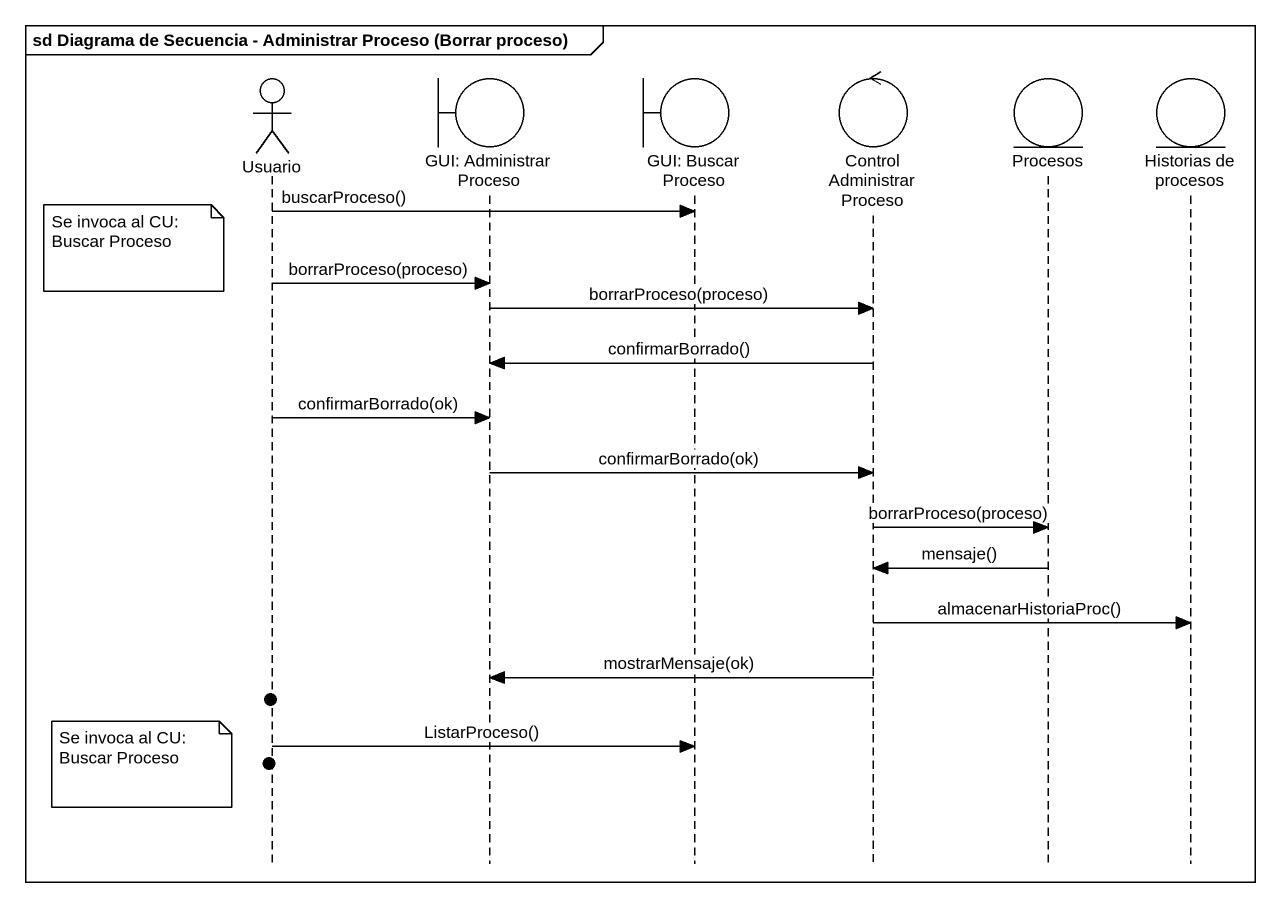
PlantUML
@startuml
mainframe sd Diagrama de Secuencia - Administrar Proceso (Borrar proceso)
hide footbox
actor Usuario
boundary "GUI: Administrar Proceso" as GUI_Administrar_Proceso
boundary "GUI: Buscar Proceso" as GUI_Buscar_Proceso
control "Control Administrar Proceso" as Control_Administrar_Proceso
entity Procesos
entity "Historias de procesos" as Historias_de_procesos

Usuario -> GUI_Buscar_Proceso : buscarProceso()
note left of Usuario : Se invoca al CU: Buscar Proceso
Usuario -> GUI_Administrar_Proceso : borrarProceso(proceso)
GUI_Administrar_Proceso -> Control_Administrar_Proceso : borrarProceso(proceso)
Control_Administrar_Proceso -> GUI_Administrar_Proceso : confirmarBorrado()
Usuario -> GUI_Administrar_Proceso : confirmarBorrado(ok)
GUI_Administrar_Proceso -> Control_Administrar_Proceso : confirmarBorrado(ok)
Control_Administrar_Proceso -> Procesos : borrarProceso(proceso)
Procesos -> Control_Administrar_Proceso : mensaje()
Control_Administrar_Proceso -> Historias_de_procesos : almacenarHistoriaProc()
Control_Administrar_Proceso -> GUI_Administrar_Proceso : mostrarMensaje(ok)
Usuario -> GUI_Buscar_Proceso : ListarProceso()
note left of Usuario : Se invoca al CU: Buscar Proceso
@enduml
